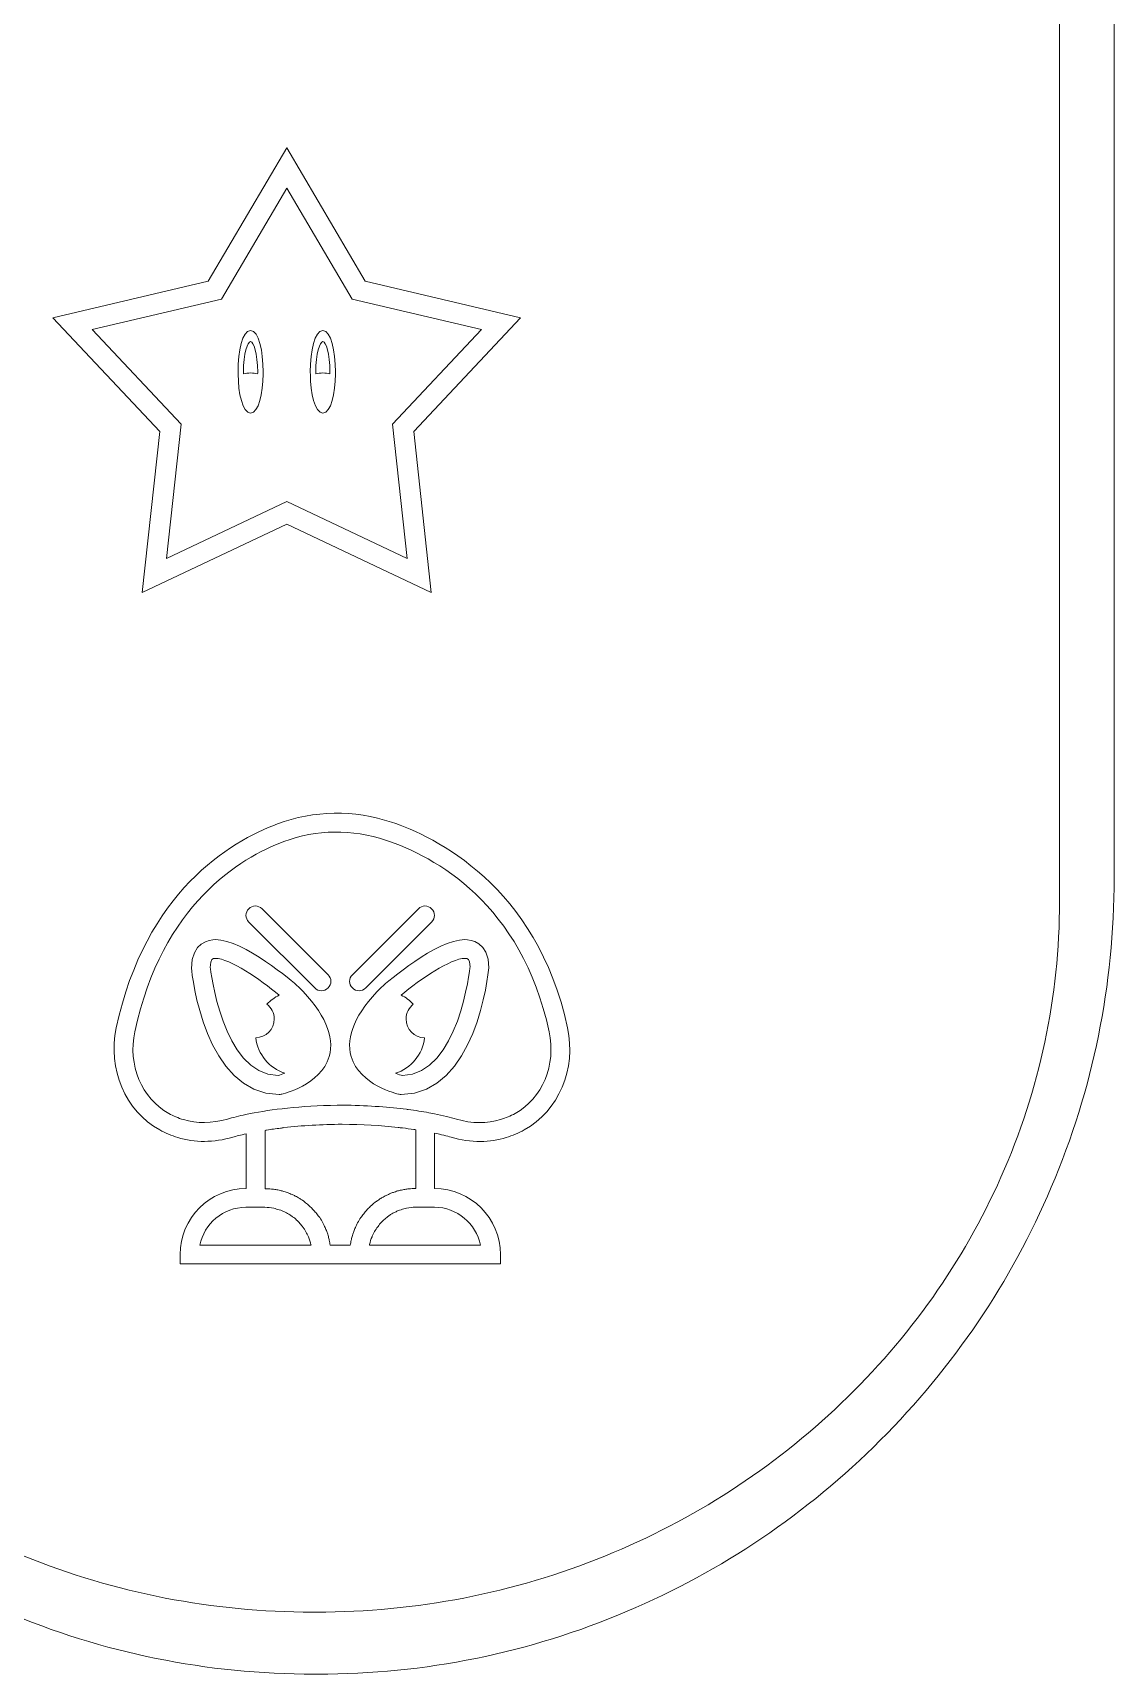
# Model space of a CAD drawing. Header units: millimetres. Extents: x -561 to 595, y -2347 to -7.
# Drawn here: x -382.9 to -174, y -2142.5 to -1825.4 of the extents above; entities that cross this region are included whole.
import ezdxf

# ---------------------------------------------------------------- set-up
doc = ezdxf.new("R2010")
doc.units = ezdxf.units.MM
doc.header["$MEASUREMENT"] = 0
doc.layers.add('Calque 1', color=7, linetype='Continuous', lineweight=0)

msp = doc.modelspace()

# ---------------------------------------------------------------- linework, layer by layer
at = {"layer": 'Calque 1'}
for points, knots in [([(-327.86, -2142.5), (-327.86, -2142.5), (-328.58, -2142.5), (-328.58, -2142.5), (-349.26, -2142.5), (-369.37, -2138.41), (-388.33, -2130.35), (-406.63, -2122.58), (-423.08, -2111.47), (-437.23, -2097.32), (-451.37, -2083.17), (-462.49, -2066.72), (-470.26, -2048.43), (-478.32, -2029.46), (-482.4, -2009.36), (-482.4, -1988.68), (-482.4, -1988.68), (-482.4, -331.39), (-482.4, -331.39), (-482.4, -310.71), (-478.32, -290.61), (-470.26, -271.64), (-462.49, -253.34), (-451.37, -236.89), (-437.23, -222.75), (-423.08, -208.6), (-406.63, -197.49), (-388.33, -189.72), (-369.37, -181.66), (-349.26, -177.57), (-328.58, -177.57), (-328.58, -177.57), (-327.86, -177.57), (-327.86, -177.57), (-307.18, -177.57), (-287.08, -181.66), (-268.11, -189.72), (-249.81, -197.49), (-233.36, -208.6), (-219.22, -222.75), (-205.07, -236.89), (-193.96, -253.34), (-186.18, -271.64), (-178.13, -290.61), (-174.04, -310.71), (-174.04, -331.39), (-174.04, -331.39), (-174.04, -1988.68), (-174.04, -1988.68), (-174.04, -2009.36), (-178.13, -2029.46), (-186.18, -2048.43), (-193.96, -2066.72), (-205.07, -2083.17), (-219.22, -2097.32), (-233.36, -2111.47), (-249.81, -2122.58), (-268.11, -2130.35), (-287.08, -2138.41), (-307.18, -2142.5), (-327.86, -2142.5)], [0, 0, 0, 0, 1, 1, 1, 2, 2, 2, 3, 3, 3, 4, 4, 4, 5, 5, 5, 6, 6, 6, 7, 7, 7, 8, 8, 8, 9, 9, 9, 10, 10, 10, 11, 11, 11, 12, 12, 12, 13, 13, 13, 14, 14, 14, 15, 15, 15, 16, 16, 16, 17, 17, 17, 18, 18, 18, 19, 19, 19, 20, 20, 20, 20]), ([(-328.87, -188.29), (-348.16, -188.29), (-366.9, -191.94), (-384.58, -199.12), (-401.65, -206.07), (-417.01, -216), (-430.23, -228.64), (-443.44, -241.29), (-453.82, -255.99), (-461.08, -272.33), (-468.59, -289.24), (-472.39, -307.18), (-472.39, -325.63), (-472.39, -325.63), (-472.39, -1993.17), (-472.39, -1993.17), (-472.39, -2011.62), (-468.59, -2029.56), (-461.08, -2046.47), (-453.82, -2062.81), (-443.44, -2077.51), (-430.23, -2090.16), (-417.01, -2102.8), (-401.65, -2112.73), (-384.58, -2119.68), (-366.9, -2126.86), (-348.16, -2130.51), (-328.87, -2130.51), (-328.87, -2130.51), (-328.11, -2130.51), (-328.11, -2130.51), (-308.83, -2130.51), (-290.09, -2126.86), (-272.41, -2119.68), (-255.33, -2112.73), (-239.97, -2102.8), (-226.76, -2090.16), (-213.54, -2077.51), (-203.16, -2062.81), (-195.91, -2046.47), (-188.4, -2029.56), (-184.59, -2011.62), (-184.59, -1993.17), (-184.59, -1993.17), (-184.59, -325.63), (-184.59, -325.63), (-184.59, -307.18), (-188.4, -289.24), (-195.91, -272.33), (-203.16, -255.99), (-213.54, -241.29), (-226.76, -228.64), (-239.97, -216), (-255.33, -206.07), (-272.41, -199.12), (-290.09, -191.94), (-308.83, -188.29), (-328.11, -188.29), (-328.11, -188.29), (-328.87, -188.29), (-328.87, -188.29)], [0, 0, 0, 0, 1, 1, 1, 2, 2, 2, 3, 3, 3, 4, 4, 4, 5, 5, 5, 6, 6, 6, 7, 7, 7, 8, 8, 8, 9, 9, 9, 10, 10, 10, 11, 11, 11, 12, 12, 12, 13, 13, 13, 14, 14, 14, 15, 15, 15, 16, 16, 16, 17, 17, 17, 18, 18, 18, 19, 19, 19, 20, 20, 20, 20]), ([(-288.69, -1880.47), (-288.69, -1880.47), (-318.7, -1873.39), (-318.7, -1873.39), (-318.7, -1873.39), (-333.86, -1847.64), (-333.86, -1847.64), (-333.86, -1847.64), (-349.03, -1873.39), (-349.03, -1873.39), (-349.03, -1873.39), (-379.04, -1880.47), (-379.04, -1880.47), (-379.04, -1880.47), (-358.4, -1902.41), (-358.4, -1902.41), (-358.4, -1902.41), (-361.79, -1933.56), (-361.79, -1933.56), (-361.79, -1933.56), (-333.86, -1920.35), (-333.86, -1920.35), (-333.86, -1920.35), (-305.94, -1933.56), (-305.94, -1933.56), (-305.94, -1933.56), (-309.33, -1902.41), (-309.33, -1902.41), (-309.33, -1902.41), (-288.69, -1880.47), (-288.69, -1880.47)], [0, 0, 0, 0, 1, 1, 1, 2, 2, 2, 3, 3, 3, 4, 4, 4, 5, 5, 5, 6, 6, 6, 7, 7, 7, 8, 8, 8, 9, 9, 9, 10, 10, 10, 10]), ([(-333.86, -1915.98), (-333.86, -1915.98), (-357.1, -1926.97), (-357.1, -1926.97), (-357.1, -1926.97), (-354.27, -1901.03), (-354.27, -1901.03), (-354.27, -1901.03), (-371.47, -1882.75), (-371.47, -1882.75), (-371.47, -1882.75), (-346.48, -1876.85), (-346.48, -1876.85), (-346.48, -1876.85), (-333.86, -1855.43), (-333.86, -1855.43), (-333.86, -1855.43), (-321.25, -1876.85), (-321.25, -1876.85), (-321.25, -1876.85), (-296.25, -1882.75), (-296.25, -1882.75), (-296.25, -1882.75), (-313.45, -1901.03), (-313.45, -1901.03), (-313.45, -1901.03), (-310.63, -1926.97), (-310.63, -1926.97), (-310.63, -1926.97), (-333.86, -1915.98), (-333.86, -1915.98)], [0, 0, 0, 0, 1, 1, 1, 2, 2, 2, 3, 3, 3, 4, 4, 4, 5, 5, 5, 6, 6, 6, 7, 7, 7, 8, 8, 8, 9, 9, 9, 10, 10, 10, 10]), ([(-340.85, -1882.91), (-342.44, -1882.91), (-343.27, -1886.93), (-343.27, -1890.9), (-343.27, -1891.05), (-343.27, -1891.21), (-343.26, -1891.34), (-343.21, -1894.97), (-342.43, -1898.88), (-340.85, -1898.88), (-339.26, -1898.88), (-338.48, -1894.97), (-338.43, -1891.36), (-338.42, -1891.21), (-338.42, -1891.05), (-338.42, -1890.9), (-338.42, -1886.93), (-339.25, -1882.91), (-340.85, -1882.91), (-340.85, -1882.91), (-340.85, -1882.91), (-340.85, -1882.91)], [0, 0, 0, 0, 1, 1, 1, 2, 2, 2, 3, 3, 3, 4, 4, 4, 5, 5, 5, 6, 6, 6, 7, 7, 7, 7]), ([(-326.88, -1882.91), (-328.47, -1882.91), (-329.31, -1886.93), (-329.31, -1890.9), (-329.31, -1891.05), (-329.31, -1891.21), (-329.3, -1891.34), (-329.24, -1894.97), (-328.46, -1898.88), (-326.88, -1898.88), (-325.3, -1898.88), (-324.52, -1894.97), (-324.47, -1891.36), (-324.45, -1891.21), (-324.45, -1891.05), (-324.45, -1890.9), (-324.45, -1886.93), (-325.29, -1882.91), (-326.88, -1882.91), (-326.88, -1882.91), (-326.88, -1882.91), (-326.88, -1882.91)], [0, 0, 0, 0, 1, 1, 1, 2, 2, 2, 3, 3, 3, 4, 4, 4, 5, 5, 5, 6, 6, 6, 7, 7, 7, 7]), ([(-339.48, -1891.27), (-339.92, -1891.19), (-340.38, -1891.13), (-340.85, -1891.13), (-341.31, -1891.13), (-341.77, -1891.19), (-342.21, -1891.27), (-342.22, -1891.17), (-342.22, -1891.07), (-342.22, -1890.96), (-342.22, -1887.36), (-341.41, -1885.06), (-340.85, -1885.06), (-340.29, -1885.06), (-339.47, -1887.36), (-339.47, -1890.96), (-339.47, -1891.06), (-339.48, -1891.16), (-339.48, -1891.27), (-339.48, -1891.27), (-339.48, -1891.27), (-339.48, -1891.27)], [0, 0, 0, 0, 1, 1, 1, 2, 2, 2, 3, 3, 3, 4, 4, 4, 5, 5, 5, 6, 6, 6, 7, 7, 7, 7]), ([(-325.51, -1891.27), (-325.96, -1891.19), (-326.41, -1891.13), (-326.88, -1891.13), (-327.35, -1891.13), (-327.8, -1891.19), (-328.25, -1891.27), (-328.25, -1891.17), (-328.25, -1891.07), (-328.25, -1890.96), (-328.25, -1887.36), (-327.44, -1885.06), (-326.88, -1885.06), (-326.32, -1885.06), (-325.51, -1887.36), (-325.51, -1890.96), (-325.51, -1891.06), (-325.51, -1891.16), (-325.51, -1891.27), (-325.51, -1891.27), (-325.51, -1891.27), (-325.51, -1891.27)], [0, 0, 0, 0, 1, 1, 1, 2, 2, 2, 3, 3, 3, 4, 4, 4, 5, 5, 5, 6, 6, 6, 7, 7, 7, 7]), ([(-279.62, -2017.61), (-285.53, -1990.06), (-305.37, -1980.68), (-313.61, -1977.91), (-320.81, -1975.49), (-328.64, -1975.62), (-335.66, -1978.24), (-344.85, -1981.67), (-361.14, -1991.36), (-366.78, -2017.61), (-368.49, -2025.56), (-365.05, -2033.7), (-358.39, -2037.36), (-357.32, -2037.96), (-356.13, -2038.45), (-354.9, -2038.83), (-351.66, -2039.85), (-347.95, -2039.81), (-344.27, -2038.76), (-343.6, -2038.56), (-342.74, -2038.34), (-341.72, -2038.12), (-341.72, -2038.12), (-341.72, -2048.67), (-341.72, -2048.67), (-348.75, -2048.67), (-354.46, -2054.39), (-354.46, -2061.41), (-354.46, -2061.41), (-354.46, -2063.23), (-354.46, -2063.23), (-354.46, -2063.23), (-292.59, -2063.23), (-292.59, -2063.23), (-292.59, -2063.23), (-292.59, -2061.41), (-292.59, -2061.41), (-292.59, -2054.39), (-298.31, -2048.67), (-305.33, -2048.67), (-305.33, -2048.67), (-305.33, -2037.96), (-305.33, -2037.96), (-304, -2038.25), (-302.91, -2038.52), (-302.09, -2038.76), (-300.2, -2039.3), (-298.31, -2039.58), (-296.47, -2039.58), (-294.72, -2039.58), (-293.05, -2039.32), (-291.46, -2038.83), (-290.23, -2038.45), (-289.06, -2037.94), (-287.99, -2037.36), (-281.35, -2033.68), (-277.91, -2025.56), (-279.62, -2017.61), (-279.62, -2017.61), (-279.62, -2017.61), (-279.62, -2017.61)], [0, 0, 0, 0, 1, 1, 1, 2, 2, 2, 3, 3, 3, 4, 4, 4, 5, 5, 5, 6, 6, 6, 7, 7, 7, 8, 8, 8, 9, 9, 9, 10, 10, 10, 11, 11, 11, 12, 12, 12, 13, 13, 13, 14, 14, 14, 15, 15, 15, 16, 16, 16, 17, 17, 17, 18, 18, 18, 19, 19, 19, 20, 20, 20, 20]), ([(-289.75, -2034.17), (-290.63, -2034.65), (-291.57, -2035.05), (-292.56, -2035.37), (-295.12, -2036.17), (-298.09, -2036.14), (-301.09, -2035.28), (-302.25, -2034.96), (-303.67, -2034.59), (-305.33, -2034.26), (-305.33, -2034.26), (-305.33, -2034.23), (-305.33, -2034.23), (-305.33, -2034.23), (-306.44, -2034.03), (-306.44, -2034.03), (-307.64, -2033.81), (-308.99, -2033.59), (-310.43, -2033.41), (-310.53, -2033.39), (-310.63, -2033.39), (-310.73, -2033.37), (-313.97, -2032.95), (-317.78, -2032.66), (-322.27, -2032.59), (-322.27, -2032.59), (-324.09, -2032.57), (-324.09, -2032.57), (-324.09, -2032.57), (-324.09, -2032.59), (-324.09, -2032.59), (-331.35, -2032.7), (-336.86, -2033.41), (-340.9, -2034.21), (-340.9, -2034.21), (-341.74, -2034.37), (-341.74, -2034.37), (-343.11, -2034.66), (-344.29, -2034.97), (-345.29, -2035.26), (-348.29, -2036.12), (-351.26, -2036.17), (-353.82, -2035.37), (-354.82, -2035.06), (-355.77, -2034.66), (-356.63, -2034.17), (-361.88, -2031.28), (-364.6, -2024.78), (-363.21, -2018.38), (-357.94, -1993.81), (-342.89, -1984.82), (-334.39, -1981.64), (-328.15, -1979.31), (-321.18, -1979.2), (-314.76, -1981.37), (-305.24, -1984.55), (-288.5, -1993.59), (-283.17, -2018.38), (-281.8, -2024.78), (-284.49, -2031.28), (-289.75, -2034.17), (-289.75, -2034.17), (-289.75, -2034.17), (-289.75, -2034.17)], [0, 0, 0, 0, 1, 1, 1, 2, 2, 2, 3, 3, 3, 4, 4, 4, 5, 5, 5, 6, 6, 6, 7, 7, 7, 8, 8, 8, 9, 9, 9, 10, 10, 10, 11, 11, 11, 12, 12, 12, 13, 13, 13, 14, 14, 14, 15, 15, 15, 16, 16, 16, 17, 17, 17, 18, 18, 18, 19, 19, 19, 20, 20, 20, 21, 21, 21, 21]), ([(-338.63, -1994.63), (-339.34, -1993.92), (-340.49, -1993.92), (-341.2, -1994.63), (-341.91, -1995.34), (-341.91, -1996.49), (-341.2, -1997.2), (-341.2, -1997.2), (-328.46, -2009.93), (-328.46, -2009.93), (-328.09, -2010.3), (-327.64, -2010.46), (-327.17, -2010.46), (-326.69, -2010.46), (-326.24, -2010.28), (-325.87, -2009.93), (-325.16, -2009.22), (-325.16, -2008.08), (-325.87, -2007.37), (-325.87, -2007.37), (-338.63, -1994.63), (-338.63, -1994.63)], [0, 0, 0, 0, 1, 1, 1, 2, 2, 2, 3, 3, 3, 4, 4, 4, 5, 5, 5, 6, 6, 6, 7, 7, 7, 7]), ([(-319.9, -2010.46), (-319.43, -2010.46), (-318.98, -2010.28), (-318.61, -2009.93), (-318.61, -2009.93), (-305.87, -1997.2), (-305.87, -1997.2), (-305.16, -1996.49), (-305.16, -1995.34), (-305.87, -1994.63), (-306.58, -1993.92), (-307.73, -1993.92), (-308.44, -1994.63), (-308.44, -1994.63), (-321.18, -2007.37), (-321.18, -2007.37), (-321.89, -2008.08), (-321.89, -2009.23), (-321.18, -2009.93), (-320.83, -2010.3), (-320.38, -2010.46), (-319.9, -2010.46), (-319.9, -2010.46), (-319.9, -2010.46), (-319.9, -2010.46)], [0, 0, 0, 0, 1, 1, 1, 2, 2, 2, 3, 3, 3, 4, 4, 4, 5, 5, 5, 6, 6, 6, 7, 7, 7, 8, 8, 8, 8]), ([(-347.65, -2000.6), (-348.73, -2000.6), (-352.26, -2000.98), (-352.26, -2006.19), (-352.17, -2007.19), (-349.73, -2030.48), (-335.34, -2030.5), (-335.34, -2030.5), (-335.14, -2030.5), (-335.14, -2030.5), (-335.14, -2030.5), (-334.94, -2030.46), (-334.94, -2030.46), (-334.63, -2030.39), (-327.29, -2028.73), (-325.67, -2023.18), (-324.54, -2019.31), (-326.51, -2014.79), (-331.62, -2009.7), (-332.68, -2008.75), (-342.16, -2000.6), (-347.65, -2000.6), (-347.65, -2000.6), (-347.65, -2000.6), (-347.65, -2000.6)], [0, 0, 0, 0, 1, 1, 1, 2, 2, 2, 3, 3, 3, 4, 4, 4, 5, 5, 5, 6, 6, 6, 7, 7, 7, 8, 8, 8, 8]), ([(-299.43, -2000.6), (-304.93, -2000.6), (-314.41, -2008.75), (-315.56, -2009.77), (-320.58, -2014.79), (-322.54, -2019.3), (-321.41, -2023.18), (-319.79, -2028.73), (-312.46, -2030.39), (-312.15, -2030.46), (-312.15, -2030.46), (-311.95, -2030.5), (-311.95, -2030.5), (-311.95, -2030.5), (-311.75, -2030.5), (-311.75, -2030.5), (-297.36, -2030.5), (-294.94, -2007.19), (-294.83, -2006.02), (-294.83, -2000.98), (-298.36, -2000.6), (-299.43, -2000.6), (-299.43, -2000.6), (-299.43, -2000.6), (-299.43, -2000.6)], [0, 0, 0, 0, 1, 1, 1, 2, 2, 2, 3, 3, 3, 4, 4, 4, 5, 5, 5, 6, 6, 6, 7, 7, 7, 8, 8, 8, 8]), ([(-335.54, -2026.84), (-346.45, -2026.58), (-348.6, -2006.04), (-348.62, -2006), (-348.62, -2004.22), (-348.13, -2004.22), (-347.65, -2004.22), (-344.85, -2004.22), (-339.01, -2008.26), (-335.3, -2011.32), (-336.19, -2011.75), (-337.01, -2012.35), (-337.68, -2013.06), (-336.83, -2013.74), (-336.28, -2014.76), (-336.28, -2015.92), (-336.28, -2017.9), (-337.87, -2019.51), (-339.83, -2019.54), (-339.47, -2022.78), (-337.23, -2025.44), (-334.23, -2026.4), (-334.73, -2026.6), (-335.19, -2026.75), (-335.54, -2026.84), (-335.54, -2026.84), (-335.54, -2026.84), (-335.54, -2026.84)], [0, 0, 0, 0, 1, 1, 1, 2, 2, 2, 3, 3, 3, 4, 4, 4, 5, 5, 5, 6, 6, 6, 7, 7, 7, 8, 8, 8, 9, 9, 9, 9]), ([(-311.53, -2026.84), (-311.77, -2026.77), (-312.26, -2026.64), (-312.84, -2026.42), (-309.84, -2025.44), (-307.6, -2022.8), (-307.26, -2019.56), (-309.22, -2019.51), (-310.81, -2017.9), (-310.81, -2015.92), (-310.81, -2014.76), (-310.26, -2013.74), (-309.41, -2013.06), (-310.08, -2012.34), (-310.9, -2011.75), (-311.79, -2011.32), (-308, -2008.21), (-302.22, -2004.22), (-299.43, -2004.22), (-298.96, -2004.22), (-298.47, -2004.22), (-298.45, -2005.82), (-298.49, -2006.04), (-300.6, -2026.58), (-311.53, -2026.84), (-311.53, -2026.84), (-311.53, -2026.84), (-311.53, -2026.84)], [0, 0, 0, 0, 1, 1, 1, 2, 2, 2, 3, 3, 3, 4, 4, 4, 5, 5, 5, 6, 6, 6, 7, 7, 7, 8, 8, 8, 9, 9, 9, 9]), ([(-308.99, -2048.68), (-309.41, -2048.68), (-309.82, -2048.69), (-310.24, -2048.73), (-310.37, -2048.75), (-310.52, -2048.77), (-310.64, -2048.78), (-310.92, -2048.82), (-311.19, -2048.86), (-311.46, -2048.91), (-311.63, -2048.95), (-311.77, -2048.99), (-311.92, -2049.02), (-312.15, -2049.08), (-312.39, -2049.13), (-312.63, -2049.2), (-312.79, -2049.26), (-312.94, -2049.31), (-313.1, -2049.37), (-313.32, -2049.44), (-313.54, -2049.51), (-313.75, -2049.6), (-313.92, -2049.66), (-314.06, -2049.73), (-314.21, -2049.81), (-314.41, -2049.9), (-314.63, -2050.01), (-314.83, -2050.1), (-314.97, -2050.17), (-315.12, -2050.26), (-315.26, -2050.33), (-315.47, -2050.44), (-315.66, -2050.57), (-315.85, -2050.7), (-315.99, -2050.79), (-316.12, -2050.88), (-316.27, -2050.97), (-316.45, -2051.1), (-316.65, -2051.24), (-316.83, -2051.39), (-316.96, -2051.48), (-317.08, -2051.59), (-317.21, -2051.7), (-317.39, -2051.86), (-317.58, -2052.01), (-317.74, -2052.17), (-317.85, -2052.28), (-317.96, -2052.37), (-318.07, -2052.48), (-318.25, -2052.66), (-318.41, -2052.86), (-318.58, -2053.04), (-318.67, -2053.15), (-318.76, -2053.24), (-318.85, -2053.35), (-319.05, -2053.61), (-319.25, -2053.86), (-319.43, -2054.13), (-319.47, -2054.19), (-319.5, -2054.24), (-319.56, -2054.3), (-319.78, -2054.63), (-319.98, -2054.97), (-320.18, -2055.32), (-320.23, -2055.41), (-320.27, -2055.5), (-320.3, -2055.59), (-320.43, -2055.85), (-320.58, -2056.12), (-320.69, -2056.39), (-320.74, -2056.52), (-320.8, -2056.66), (-320.85, -2056.79), (-320.94, -2057.03), (-321.03, -2057.26), (-321.11, -2057.5), (-321.16, -2057.67), (-321.2, -2057.81), (-321.23, -2057.97), (-321.31, -2058.21), (-321.36, -2058.43), (-321.42, -2058.67), (-321.45, -2058.83), (-321.49, -2059.01), (-321.51, -2059.18), (-321.52, -2059.32), (-321.56, -2059.45), (-321.58, -2059.59), (-321.58, -2059.59), (-325.47, -2059.59), (-325.47, -2059.59), (-325.49, -2059.45), (-325.53, -2059.32), (-325.55, -2059.18), (-325.58, -2059.01), (-325.6, -2058.83), (-325.64, -2058.67), (-325.69, -2058.43), (-325.75, -2058.21), (-325.82, -2057.97), (-325.86, -2057.81), (-325.91, -2057.67), (-325.95, -2057.5), (-326.02, -2057.26), (-326.11, -2057.03), (-326.2, -2056.79), (-326.26, -2056.66), (-326.31, -2056.52), (-326.37, -2056.39), (-326.48, -2056.12), (-326.62, -2055.86), (-326.75, -2055.59), (-326.8, -2055.5), (-326.84, -2055.41), (-326.88, -2055.32), (-327.06, -2054.97), (-327.28, -2054.63), (-327.49, -2054.3), (-327.53, -2054.24), (-327.59, -2054.19), (-327.62, -2054.13), (-327.8, -2053.88), (-328, -2053.61), (-328.2, -2053.37), (-328.3, -2053.26), (-328.39, -2053.17), (-328.48, -2053.06), (-328.64, -2052.86), (-328.82, -2052.68), (-328.99, -2052.5), (-329.1, -2052.39), (-329.21, -2052.28), (-329.31, -2052.19), (-329.5, -2052.02), (-329.66, -2051.86), (-329.84, -2051.71), (-329.97, -2051.61), (-330.1, -2051.51), (-330.22, -2051.41), (-330.41, -2051.26), (-330.59, -2051.11), (-330.77, -2050.99), (-330.9, -2050.9), (-331.04, -2050.81), (-331.19, -2050.71), (-331.37, -2050.59), (-331.57, -2050.48), (-331.77, -2050.37), (-331.92, -2050.28), (-332.06, -2050.21), (-332.21, -2050.13), (-332.41, -2050.02), (-332.61, -2049.93), (-332.83, -2049.84), (-332.97, -2049.77), (-333.13, -2049.7), (-333.28, -2049.64), (-333.5, -2049.55), (-333.72, -2049.48), (-333.94, -2049.4), (-334.1, -2049.35), (-334.24, -2049.29), (-334.41, -2049.24), (-334.65, -2049.17), (-334.88, -2049.11), (-335.12, -2049.06), (-335.26, -2049.02), (-335.43, -2048.99), (-335.57, -2048.95), (-335.85, -2048.89), (-336.12, -2048.86), (-336.39, -2048.82), (-336.52, -2048.8), (-336.66, -2048.78), (-336.79, -2048.77), (-337.21, -2048.73), (-337.61, -2048.71), (-338.05, -2048.71), (-338.05, -2048.71), (-338.05, -2037.45), (-338.05, -2037.45), (-337.94, -2037.43), (-337.85, -2037.41), (-337.74, -2037.39), (-336.87, -2037.25), (-335.97, -2037.12), (-335.06, -2037.01), (-334.85, -2036.98), (-334.63, -2036.96), (-334.39, -2036.92), (-330.91, -2036.52), (-327.17, -2036.28), (-323.16, -2036.27), (-319.31, -2036.3), (-315.68, -2036.5), (-312.34, -2036.87), (-312.05, -2036.9), (-311.79, -2036.94), (-311.5, -2036.98), (-310.75, -2037.07), (-310.03, -2037.16), (-309.32, -2037.27), (-309.19, -2037.28), (-309.06, -2037.3), (-308.93, -2037.32), (-308.93, -2037.32), (-308.93, -2048.68), (-308.93, -2048.68), (-308.93, -2048.68), (-308.99, -2048.68), (-308.99, -2048.68)], [0, 0, 0, 0, 1, 1, 1, 2, 2, 2, 3, 3, 3, 4, 4, 4, 5, 5, 5, 6, 6, 6, 7, 7, 7, 8, 8, 8, 9, 9, 9, 10, 10, 10, 11, 11, 11, 12, 12, 12, 13, 13, 13, 14, 14, 14, 15, 15, 15, 16, 16, 16, 17, 17, 17, 18, 18, 18, 19, 19, 19, 20, 20, 20, 21, 21, 21, 22, 22, 22, 23, 23, 23, 24, 24, 24, 25, 25, 25, 26, 26, 26, 27, 27, 27, 28, 28, 28, 29, 29, 29, 30, 30, 30, 31, 31, 31, 32, 32, 32, 33, 33, 33, 34, 34, 34, 35, 35, 35, 36, 36, 36, 37, 37, 37, 38, 38, 38, 39, 39, 39, 40, 40, 40, 41, 41, 41, 42, 42, 42, 43, 43, 43, 44, 44, 44, 45, 45, 45, 46, 46, 46, 47, 47, 47, 48, 48, 48, 49, 49, 49, 50, 50, 50, 51, 51, 51, 52, 52, 52, 53, 53, 53, 54, 54, 54, 55, 55, 55, 56, 56, 56, 57, 57, 57, 58, 58, 58, 59, 59, 59, 60, 60, 60, 61, 61, 61, 62, 62, 62, 63, 63, 63, 64, 64, 64, 65, 65, 65, 66, 66, 66, 67, 67, 67, 68, 68, 68, 69, 69, 69, 70, 70, 70, 70]), ([(-341.74, -2052.31), (-341.74, -2052.31), (-338.1, -2052.31), (-338.1, -2052.31), (-337.5, -2052.31), (-336.94, -2052.39), (-336.37, -2052.5), (-336.19, -2052.53), (-336.01, -2052.59), (-335.85, -2052.64), (-335.48, -2052.73), (-335.12, -2052.84), (-334.75, -2052.99), (-334.55, -2053.06), (-334.37, -2053.17), (-334.17, -2053.26), (-333.86, -2053.41), (-333.55, -2053.57), (-333.26, -2053.75), (-333.08, -2053.88), (-332.9, -2054.01), (-332.72, -2054.13), (-332.44, -2054.33), (-332.19, -2054.53), (-331.95, -2054.77), (-331.79, -2054.92), (-331.62, -2055.08), (-331.48, -2055.24), (-331.24, -2055.5), (-331.04, -2055.75), (-330.84, -2056.03), (-330.71, -2056.19), (-330.59, -2056.37), (-330.46, -2056.55), (-330.26, -2056.86), (-330.1, -2057.19), (-329.93, -2057.52), (-329.84, -2057.68), (-329.75, -2057.85), (-329.68, -2058.03), (-329.48, -2058.52), (-329.31, -2059.01), (-329.2, -2059.54), (-329.2, -2059.57), (-329.19, -2059.59), (-329.17, -2059.63), (-329.17, -2059.63), (-350.66, -2059.63), (-350.66, -2059.63), (-349.82, -2055.44), (-346.15, -2052.31), (-341.74, -2052.31), (-341.74, -2052.31), (-341.74, -2052.31), (-341.74, -2052.31)], [0, 0, 0, 0, 1, 1, 1, 2, 2, 2, 3, 3, 3, 4, 4, 4, 5, 5, 5, 6, 6, 6, 7, 7, 7, 8, 8, 8, 9, 9, 9, 10, 10, 10, 11, 11, 11, 12, 12, 12, 13, 13, 13, 14, 14, 14, 15, 15, 15, 16, 16, 16, 17, 17, 17, 18, 18, 18, 18]), ([(-296.43, -2059.59), (-296.43, -2059.59), (-317.9, -2059.59), (-317.9, -2059.59), (-317.9, -2059.56), (-317.89, -2059.54), (-317.87, -2059.5), (-317.76, -2058.97), (-317.59, -2058.47), (-317.39, -2057.99), (-317.32, -2057.81), (-317.23, -2057.67), (-317.14, -2057.48), (-316.98, -2057.16), (-316.81, -2056.83), (-316.61, -2056.52), (-316.5, -2056.34), (-316.36, -2056.17), (-316.23, -2055.99), (-316.03, -2055.72), (-315.81, -2055.46), (-315.59, -2055.21), (-315.45, -2055.04), (-315.28, -2054.9), (-315.12, -2054.74), (-314.88, -2054.52), (-314.63, -2054.3), (-314.36, -2054.1), (-314.17, -2053.97), (-313.99, -2053.84), (-313.81, -2053.72), (-313.52, -2053.53), (-313.21, -2053.37), (-312.9, -2053.22), (-312.7, -2053.13), (-312.52, -2053.02), (-312.32, -2052.95), (-311.97, -2052.81), (-311.61, -2052.72), (-311.23, -2052.61), (-311.04, -2052.55), (-310.88, -2052.5), (-310.7, -2052.46), (-310.13, -2052.35), (-309.57, -2052.28), (-308.97, -2052.28), (-308.97, -2052.28), (-305.33, -2052.28), (-305.33, -2052.28), (-300.96, -2052.31), (-297.29, -2055.44), (-296.43, -2059.59), (-296.43, -2059.59), (-296.43, -2059.59), (-296.43, -2059.59)], [0, 0, 0, 0, 1, 1, 1, 2, 2, 2, 3, 3, 3, 4, 4, 4, 5, 5, 5, 6, 6, 6, 7, 7, 7, 8, 8, 8, 9, 9, 9, 10, 10, 10, 11, 11, 11, 12, 12, 12, 13, 13, 13, 14, 14, 14, 15, 15, 15, 16, 16, 16, 17, 17, 17, 18, 18, 18, 18])]:
    msp.add_open_spline(points, degree=3, knots=knots, dxfattribs=at)

doc.saveas('drawing.dxf')
